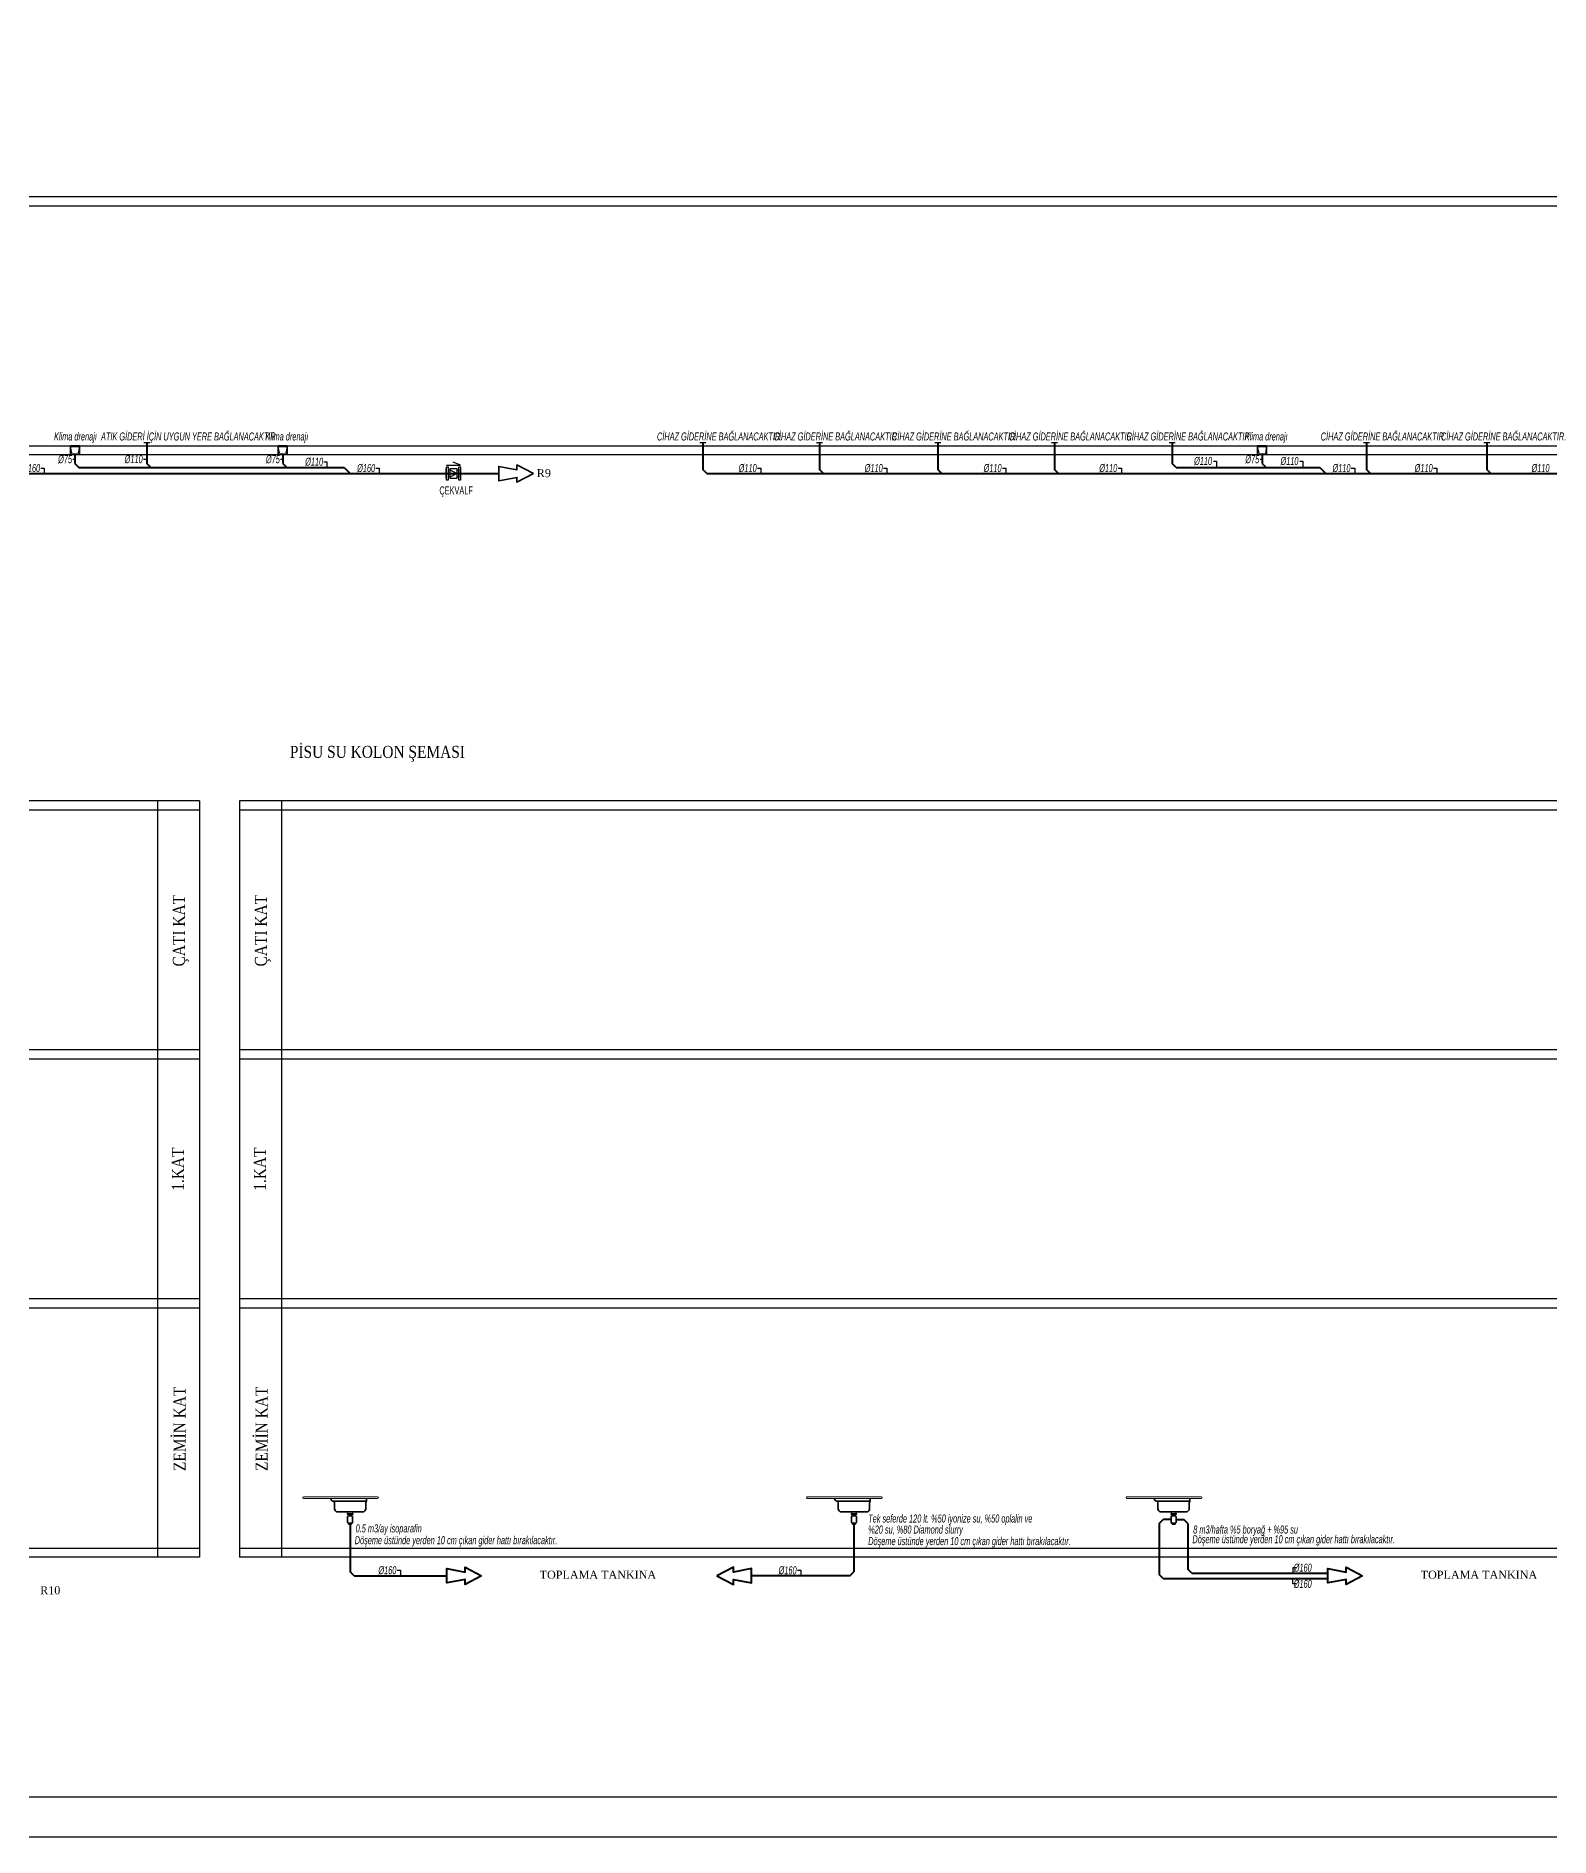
# Model space of a CAD drawing. Header units: centimetres. Extents: x 372964 to 529194, y 28783 to 59011.
# Drawn here: x 520008 to 523791, y 50011 to 54511 of the extents above; entities that cross this region are included whole.
import ezdxf
from ezdxf.enums import TextEntityAlignment as Align

# ---------------------------------------------------------------- set-up
doc = ezdxf.new("R2010")
doc.units = ezdxf.units.CM
for name, color, linetype, lineweight in [('0-KRCN-ANTET', 71, 'Continuous', 30), ('0-KRCN-SHT-02CIHAZ', 132, 'Continuous', 25), ('0-KRCN-SHT-EVYEBİRGÖZLÜ', 171, 'Continuous', 35), ('0-KRCN-SHT-PİSSU-BORU', 220, 'PISSU_LINE50', 40), ('0-KRCN-SHT-ROGAR', 151, 'Continuous', 35), ('0-KRCN-SHT-SÜZGEÇBANYO', 171, 'Continuous', 35), ('0-KRCN-SHT-YAZI-ÇAP-PİSSU', 41, 'Continuous', 30), ('0-KRCN-SHT-ÇEKVALF', 4, 'Continuous', 25), ('0-KRCN-Z-ANTET', 71, 'Continuous', 30)]:
    doc.layers.add(name, color=color, linetype=linetype, lineweight=lineweight)
doc.styles.add('BAYBURT XREF$0$TIMES', font='times.ttf')
doc.styles.add('MUF', font='isocpeur.ttf')
doc.styles.add('style2', font='ARIALN.TTF', dxfattribs={"height": 0.1})
doc.styles.add('YAZI', font='times.ttf')
doc.styles.add('ÇAP-2', font='ARIALNBI.TTF')
doc.linetypes.add('PISSU_LINE50', pattern='A,50,-10,["C",MUF,S=10,R=0,X=1,Y=-5],0', length=60)

# ---------------------------------------------------------------- blocks, each defined once
blk = doc.blocks.new('G$CADAFA931')
blk.add_wipeout([(-2, 4.8), (-1.7, 4.8), (-1.7, 7.5), (0, 7.5), (0, 3.7), (2.2, 3.7), (2.2, 5.6), (9.8, 5.6), (9.8, 3.7), (12, 3.7), (12, 7.5), (13.7, 7.5), (13.7, 4.8), (14, 4.8), (14, -4.8), (13.7, -4.8), (13.7, -7.5), (12, -7.5), (12, -3.7), (9.8, -3.7), (9.8, -5.6), (2.2, -5.6), (2.2, -3.7), (0, -3.7), (0, -7.5), (-1.7, -7.5), (-1.7, -4.8), (-2, -4.8)]).dxf.layer = '0-KRCN-SHT-ÇEKVALF'
at = {"layer": '0-KRCN-SHT-ÇEKVALF'}
for p, q in [((2.2, 3.7), (0, 3.7)), ((2.2, 3.7), (9.8, 0)), ((9.8, 0), (2.2, -3.7)), ((12, 3.7), (9.8, 3.7)), ((-1.7, -9.2), (13.7, -9.2)), ((2.2, -3.7), (0, -3.7)), ((13.7, -9.2), (5.5, -12.8)), ((9.8, 0), (9.8, 0)), ((12, -3.7), (9.8, -3.7))]:
    blk.add_line(p, q, dxfattribs=at)
for points in [[(-1.7, 4.8), (-2, 4.8), (-2, -4.8), (-1.7, -4.8)], [(5.2, -5.6), (9.8, -5.6), (9.8, 5.6), (2.2, 5.6), (2.2, -5.6), (5.2, -5.6)], [(13.7, 4.8), (14, 4.8), (14, -4.8), (13.7, -4.8)]]:
    blk.add_lwpolyline(points, dxfattribs=at)
for points in [[(-1.7, 7.5), (-1.7, -7.5), (0, -7.5), (0, 7.5)], [(12, 7.5), (12, -7.5), (13.7, -7.5), (13.7, 7.5)]]:
    blk.add_lwpolyline(points, close=True, dxfattribs=at)
blk = doc.blocks.new('A$C2C4C0CCB')
at = {"layer": '0-KRCN-SHT-EVYEBİRGÖZLÜ', "color": 120, "lineweight": 20}
for p, q in [((-72.7, 82), (20, 82)), ((-72.7, 80), (20, 80)), ((-17.2, 61.2), (-17.4, 63.1)), ((-11.6, 61.2), (-17.2, 61.2)), ((-16.3, 59.8), (-16.3, 58.3)), ((-12.5, 59.8), (-12.5, 58.3)), ((-11.6, 61.2), (-11.4, 63.1))]:
    blk.add_line(p, q, dxfattribs=at)
at = {"layer": '0-KRCN-SHT-EVYEBİRGÖZLÜ', "linetype": 'Continuous'}
for p, q in [((-38.7, 80), (-37.9, 77.9)), ((-36, 76.6), (5.9, 76.6)), ((-36, 76.6), (-36, 76.6)), ((-34, 74.6), (-34, 67.1)), ((5.2, 74.6), (5.2, 67.1)), ((6, 80), (6, 77)), ((-30, 63.1), (1.2, 63.1)), ((-16.3, 49.1), (-16.3, 47.9)), ((-12.5, 47.9), (-16.3, 47.9)), ((-12.5, 49.1), (-12.5, 47.9))]:
    blk.add_line(p, q, dxfattribs=at)
at = {"layer": '0-KRCN-SHT-EVYEBİRGÖZLÜ', "color": 120, "lineweight": 20}
blk.add_lwpolyline([(-10.8, 61.2), (-10.8, 59.8), (-18, 59.8), (-18, 61.2)], close=True, dxfattribs=at)
at = {"layer": '0-KRCN-SHT-EVYEBİRGÖZLÜ', "linetype": 'Continuous'}
blk.add_lwpolyline([(-11.3, 57.3), (-11.3, 50.1, -0.414214), (-12.3, 49.1), (-16.5, 49.1, -0.414214), (-17.5, 50.1), (-17.5, 57.3, -0.414214), (-16.5, 58.3), (-12.3, 58.3, -0.414214)], format="xyb", close=True, dxfattribs=at)
at = {"layer": '0-KRCN-SHT-EVYEBİRGÖZLÜ', "color": 120, "lineweight": 20}
for centre, start, end in [((-72.7, 81), 90, 270), ((20, 81), 270, 90)]:
    blk.add_arc(centre, 1, start, end, dxfattribs=at)
at = {"layer": '0-KRCN-SHT-EVYEBİRGÖZLÜ', "linetype": 'Continuous'}
for centre, radius, start, end in [((-36, 78.6), 2, 201.2748, 270), ((-36, 74.6), 2, 0, 90), ((7.2, 74.6), 2, 143.6404, 180), ((4, 77), 2, 323.6404, 0), ((-30, 67.1), 4, 180, 270), ((1.2, 67.1), 4, 270, 0)]:
    blk.add_arc(centre, radius, start, end, dxfattribs=at)
blk = doc.blocks.new('0-MEK-SHT-ZKLN-SÜZGEÇ BANYO')
at = {"layer": '0-KRCN-SHT-SÜZGEÇBANYO', "color": 120, "lineweight": 20}
for p, q in [((-7.5, -1.7), (-5.2, -11.4)), ((-7.5, -1.7), (7.5, -1.7)), ((5.3, -11.4), (7.5, -1.7))]:
    blk.add_line(p, q, dxfattribs=at)
at = {"layer": '0-KRCN-SHT-SÜZGEÇBANYO'}
blk.add_lwpolyline([(-7.5, 0), (-7.5, -14), (7.5, -14), (7.5, 0)], close=True, dxfattribs=at)

msp = doc.modelspace()

# ---------------------------------------------------------------- linework, layer by layer
at = {"layer": '0-KRCN-SHT-02CIHAZ', "color": 8}
for p, q in [((526797.687, 54109.611), (516666.616, 54109.611)), ((503312.649, 54087.111), (526797.687, 54087.111)), ((526797.687, 53464.611), (503312.649, 53464.611)), ((519138.244, 53487.111), (520094.178, 53487.111)), ((519886.292, 53487.111), (525496.666, 53487.111)), ((520416.933, 52600.605), (503312.649, 52600.605)), ((503312.649, 52578.105), (520416.933, 52578.105)), ((520311.933, 52600.605), (520311.933, 50710.605)), ((520416.933, 52600.605), (520416.933, 50710.605)), ((526797.687, 52600.605), (520516.933, 52600.605)), ((520516.933, 52600.605), (520516.933, 50710.605)), ((520516.933, 52578.105), (526797.687, 52578.105)), ((520621.933, 52600.605), (520621.933, 50710.605)), ((520416.933, 51978.105), (503312.649, 51978.105)), ((526797.687, 51978.105), (520516.933, 51978.105)), ((503312.649, 51955.605), (520416.933, 51955.605)), ((520516.933, 51955.605), (526797.687, 51955.605)), ((520416.933, 51355.605), (503312.649, 51355.605)), ((526797.687, 51355.605), (520516.933, 51355.605)), ((503312.649, 51333.105), (520416.933, 51333.105)), ((520516.933, 51333.105), (526797.687, 51333.105)), ((509625.969, 50733.105), (520416.933, 50733.105)), ((520516.933, 50733.105), (526797.687, 50733.105)), ((520416.933, 50710.605), (503312.649, 50710.605)), ((526797.687, 50710.605), (520516.933, 50710.605))]:
    msp.add_line(p, q, dxfattribs=at)
at = {"layer": '0-KRCN-SHT-PİSSU-BORU'}
for p, q in [((520105.428, 53466.111), (520105.428, 53443.042)), ((520285.014, 53495.484), (520285.014, 53443.042)), ((520624.733, 53466.111), (520624.733, 53443.042)), ((521674.432, 53495.484), (521674.432, 53428.042)), ((521965.875, 53495.484), (521965.875, 53428.042)), ((522261.803, 53495.484), (522261.803, 53428.042)), ((522553.246, 53495.484), (522553.246, 53428.042)), ((522847.684, 53495.484), (522847.684, 53443.042)), ((523072.201, 53466.111), (523072.201, 53443.042)), ((523333.131, 53495.484), (523333.131, 53428.042)), ((523633.542, 53495.484), (523633.542, 53428.042)), ((520105.428, 53443.042), (520115.428, 53433.042)), ((520115.428, 53433.042), (520778.227, 53433.042)), ((520295.014, 53433.042), (520285.014, 53443.042)), ((520624.733, 53443.042), (520634.733, 53433.042)), ((520778.227, 53433.042), (520793.227, 53418.042)), ((521684.432, 53418.042), (521674.432, 53428.042)), ((521684.432, 53418.042), (525107.542, 53418.042)), ((521975.875, 53418.042), (521965.875, 53428.042)), ((522271.803, 53418.042), (522261.803, 53428.042)), ((522563.246, 53418.042), (522553.246, 53428.042)), ((522857.684, 53433.042), (522847.684, 53443.042)), ((522857.684, 53433.042), (523216.222, 53433.042)), ((523072.201, 53443.042), (523082.201, 53433.042)), ((523216.222, 53433.042), (523231.222, 53418.042)), ((523343.131, 53418.042), (523333.131, 53428.042)), ((523643.542, 53418.042), (523633.542, 53428.042))]:
    msp.add_line(p, q, dxfattribs=at)
at = {"layer": '0-KRCN-SHT-PİSSU-BORU', "color": 30}
for p, q in [((520793.092, 50793.105), (520793.092, 50674.036)), ((522052.128, 50793.105), (522052.128, 50674.036)), ((522814.978, 50794.571), (522824.978, 50804.571)), ((522814.978, 50794.571), (522814.978, 50667.46)), ((522844.581, 50804.571), (522824.978, 50804.571)), ((522857.115, 50804.571), (522876.718, 50804.571)), ((522886.718, 50794.571), (522876.718, 50804.571)), ((522886.718, 50794.571), (522886.718, 50680.439)), ((520803.092, 50664.036), (520793.092, 50674.036)), ((522042.128, 50664.036), (522052.128, 50674.036)), ((522896.718, 50670.439), (522886.718, 50680.439)), ((522896.718, 50670.439), (523236.674, 50670.439)), ((520803.092, 50664.036), (521034.977, 50664.036)), ((522042.128, 50664.036), (521796.239, 50664.036)), ((522824.978, 50657.46), (522814.978, 50667.46)), ((522824.978, 50657.46), (523236.674, 50657.46))]:
    msp.add_line(p, q, dxfattribs=at)
for points in [[(521121.649, 50664.068), (521080.317, 50642.432), (521080.336, 50654.343), (521034.977, 50646.162), (521034.977, 50681.91), (521080.338, 50673.321), (521080.317, 50685.704), (521121.649, 50664.068)], [(521709.567, 50664.068), (521750.899, 50642.432), (521750.88, 50654.343), (521796.239, 50646.162), (521796.239, 50681.91), (521750.879, 50673.321), (521750.899, 50685.704), (521709.567, 50664.068)], [(523323.346, 50664.068), (523282.014, 50642.432), (523282.033, 50654.343), (523236.674, 50646.162), (523236.674, 50681.91), (523282.035, 50673.321), (523282.014, 50685.704), (523323.346, 50664.068)]]:
    msp.add_lwpolyline(points, dxfattribs=at)
at = {"layer": '0-KRCN-SHT-ROGAR'}
msp.add_lwpolyline([(521250.99, 53418.074), (521209.658, 53396.438), (521209.677, 53408.349), (521164.318, 53400.168), (521164.318, 53435.915), (521209.678, 53427.327), (521209.658, 53439.71), (521250.99, 53418.074)], dxfattribs=at)
at = {"layer": '0-KRCN-SHT-YAZI-ÇAP-PİSSU', "linetype": 'Continuous'}
for p, q in [((520277.514, 53495.484), (520292.514, 53495.484)), ((521666.932, 53495.484), (521681.932, 53495.484)), ((521958.375, 53495.484), (521973.375, 53495.484)), ((522254.303, 53495.484), (522269.303, 53495.484)), ((522545.746, 53495.484), (522560.746, 53495.484)), ((522840.184, 53495.484), (522855.184, 53495.484)), ((523325.631, 53495.484), (523340.631, 53495.484)), ((523626.042, 53495.484), (523641.042, 53495.484)), ((520020.443, 53431.676), (520028.881, 53431.676)), ((520028.881, 53431.676), (520028.881, 53418.042)), ((520100.082, 53453.883), (520105.428, 53453.883)), ((520276.576, 53454.087), (520285.014, 53454.087)), ((520619.387, 53453.883), (520624.733, 53453.883)), ((520727.676, 53447.658), (520734.973, 53447.658)), ((520734.973, 53447.658), (520734.973, 53433.042)), ((520857.591, 53431.676), (520866.029, 53431.676)), ((520866.029, 53431.676), (520866.029, 53418.042)), ((521810.954, 53431.676), (521819.392, 53431.676)), ((521819.392, 53431.676), (521819.392, 53418.042)), ((522125.938, 53431.676), (522134.375, 53431.676)), ((522134.375, 53431.676), (522134.375, 53418.042)), ((522422.986, 53431.676), (522431.423, 53431.676)), ((522431.423, 53431.676), (522431.423, 53418.042)), ((522712.099, 53431.676), (522720.537, 53431.676)), ((522720.537, 53431.676), (522720.537, 53418.042)), ((522950.366, 53449.048), (522957.678, 53449.048)), ((522957.678, 53449.048), (522957.678, 53433.042)), ((523066.855, 53453.883), (523072.201, 53453.883)), ((523166.234, 53449.048), (523173.546, 53449.048)), ((523173.546, 53449.048), (523173.546, 53433.042)), ((523294.986, 53431.676), (523303.424, 53431.676)), ((523303.424, 53431.676), (523303.424, 53418.042)), ((523500.258, 53431.676), (523508.695, 53431.676)), ((523508.695, 53431.676), (523508.695, 53418.042)), ((520910.597, 50677.67), (520919.034, 50677.67)), ((520919.034, 50677.67), (520919.034, 50664.036)), ((521910.746, 50677.67), (521919.183, 50677.67)), ((521919.183, 50677.67), (521919.183, 50664.036)), ((523157.343, 50684.073), (523148.905, 50684.073)), ((523148.905, 50684.073), (523148.905, 50670.439)), ((523148.905, 50643.826), (523148.905, 50657.46)), ((523157.343, 50643.826), (523148.905, 50643.826))]:
    msp.add_line(p, q, dxfattribs=at)
at = {"layer": '0-KRCN-Z-ANTET'}
for points in [[(405464.066, 50011.261), (529193.918, 50011.261), (529193.918, 59011.261), (405464.066, 59011.261)], [(503064.066, 50111.261), (527003.918, 50111.261), (527003.918, 58911.261), (503064.066, 58911.261)]]:
    msp.add_lwpolyline(points, close=True, dxfattribs=at)

# ---------------------------------------------------------------- block references
at = {"layer": '0-KRCN-SHT-EVYEBİRGÖZLÜ', "xscale": 2, "yscale": 2, "zscale": 2}
for p in [(520821.872, 50697.244), (522080.908, 50697.244), (522879.628, 50697.244)]:
    msp.add_blockref('A$C2C4C0CCB', p, dxfattribs=at)
at = {"layer": '0-KRCN-SHT-SÜZGEÇBANYO', "xscale": 1.5, "yscale": 1.5, "zscale": 1.5}
for p in [(520105.428, 53487.111), (520624.733, 53487.111), (523072.201, 53487.111)]:
    msp.add_blockref('0-MEK-SHT-ZKLN-SÜZGEÇ BANYO', p, dxfattribs=at)

# ---------------------------------------------------------------- texts
at = {"layer": '0-KRCN-ANTET', "style": 'BAYBURT XREF$0$TIMES', "width": 0.85}
msp.add_text('PİSU SU KOLON ŞEMASI', height=30, dxfattribs=at).set_placement((520861.2, 52721.665), align=Align.MIDDLE)
for s, p in [('ÇATI KAT', (520369.793, 52275.803)), ('ÇATI KAT', (520574.793, 52275.803)), ('1.KAT', (520362.813, 51679.875)), ('1.KAT', (520567.813, 51679.875)), ('ZEMİN KAT', (520362.813, 51031.088)), ('ZEMİN KAT', (520567.813, 51031.088))]:
    msp.add_text(s, height=30, rotation=90, dxfattribs=at).set_placement(p, align=Align.MIDDLE)
at = {"layer": '0-KRCN-SHT-PİSSU-BORU', "color": 30, "style": 'YAZI'}
for p in [(521412.214, 50666.604), (523613.911, 50666.604)]:
    msp.add_text('TOPLAMA TANKINA', height=20, dxfattribs=at).set_placement(p, align=Align.MIDDLE)
at = {"layer": '0-KRCN-SHT-ROGAR', "style": 'YAZI'}
for s, p in [('R9', (521277.096, 53418.968)), ('R10', (520043.675, 50627.697))]:
    msp.add_text(s, height=20, dxfattribs=at).set_placement(p, align=Align.MIDDLE)
at = {"layer": '0-KRCN-SHT-YAZI-ÇAP-PİSSU', "linetype": 'Continuous', "style": 'ÇAP-2', "width": 0.7}
for s, p in [('Klima drenajı', (520053.128, 53500.663)), ('ATIK GİDERİ İÇİN UYGUN YERE BAĞLANACAKTIR.', (520170.503, 53500.663)), ('Klima drenajı', (520581.311, 53500.663)), ('CİHAZ GİDERİNE BAĞLANACAKTIR. ', (521559.921, 53500.663)), ('CİHAZ GİDERİNE BAĞLANACAKTIR. ', (521851.365, 53500.663)), ('CİHAZ GİDERİNE BAĞLANACAKTIR. ', (522147.292, 53500.663)), ('CİHAZ GİDERİNE BAĞLANACAKTIR. ', (522438.736, 53500.663)), ('CİHAZ GİDERİNE BAĞLANACAKTIR. ', (522733.173, 53500.663)), ('Klima drenajı', (523028.779, 53500.663)), ('CİHAZ GİDERİNE BAĞLANACAKTIR. ', (523218.62, 53500.663)), ('CİHAZ GİDERİNE BAĞLANACAKTIR. ', (523519.031, 53500.663))]:
    msp.add_text(s, height=20, dxfattribs=at).set_placement(p)
for s, p in [('%%C75', (520098.087, 53453.837)), ('%%C110', (520274.581, 53454.133)), ('%%C75', (520617.391, 53453.837)), ('%%C110', (522947.041, 53449.396)), ('%%C75', (523064.86, 53453.837)), ('%%C110', (523162.909, 53449.396)), ('%%C160', (520018.448, 53431.722)), ('%%C110', (520725.681, 53447.704)), ('%%C160', (520855.596, 53431.722)), ('%%C110', (521808.959, 53431.722)), ('%%C110', (522123.942, 53431.722)), ('%%C110', (522420.991, 53431.722)), ('%%C110', (522710.104, 53431.722)), ('%%C110', (523292.991, 53431.722)), ('%%C110', (523498.262, 53431.722)), ('%%C110', (523790.337, 53431.722)), ('%%C160', (520908.601, 50677.716)), ('%%C160', (521908.751, 50677.716)), ('%%C160', (523195.995, 50684.119)), ('%%C160', (523195.995, 50643.78))]:
    msp.add_text(s, height=20, dxfattribs=at).set_placement(p, align=Align.MIDDLE_RIGHT)
at = {"layer": '0-KRCN-SHT-YAZI-ÇAP-PİSSU', "color": 30, "linetype": 'Continuous', "style": 'ÇAP-2', "width": 0.7}
for s, p in [('Tek seferde 120 lt. %%%50 iyonize su, %%%50 oplalin ve ', (522087.697, 50797.014)), ('Döşeme üstünde yerden 10 cm çıkan gider hattı bırakılacaktır.', (520804.587, 50742.892)), ('0.5 m3/ay isoparafin', (520806.786, 50772.294)), ('Döşeme üstünde yerden 10 cm çıkan gider hattı bırakılacaktır.', (522087.697, 50740.607)), ('%%%20 su, %%%80 Diamond slurry', (522087.697, 50769.342)), ('Döşeme üstünde yerden 10 cm çıkan gider hattı bırakılacaktır.', (522897.867, 50745.323)), ('8 m3/hafta %%%5 boryağ + %%%95 su', (522899.904, 50769.503))]:
    msp.add_text(s, height=20, dxfattribs=at).set_placement(p)
at = {"layer": '0-KRCN-SHT-ÇEKVALF', "style": 'style2', "width": 0.7}
msp.add_text('ÇEKVALF', height=20, dxfattribs=at).set_placement((521016.144, 53365.775, -492.04))

# ---------------------------------------------------------------- next in the draw order: block references
at = {"layer": '0-KRCN-SHT-ÇEKVALF', "xscale": -2.25, "yscale": 2.25, "zscale": 2.25, "rotation": 180}
msp.add_blockref('G$CADAFA931', (521037.78, 53418.042), dxfattribs=at)

# ---------------------------------------------------------------- next in the draw order: linework, layer by layer
at = {"layer": '0-KRCN-SHT-PİSSU-BORU'}
msp.add_line((517084.964, 53418.042), (521164.318, 53418.042), dxfattribs=at)

doc.saveas('drawing.dxf')
